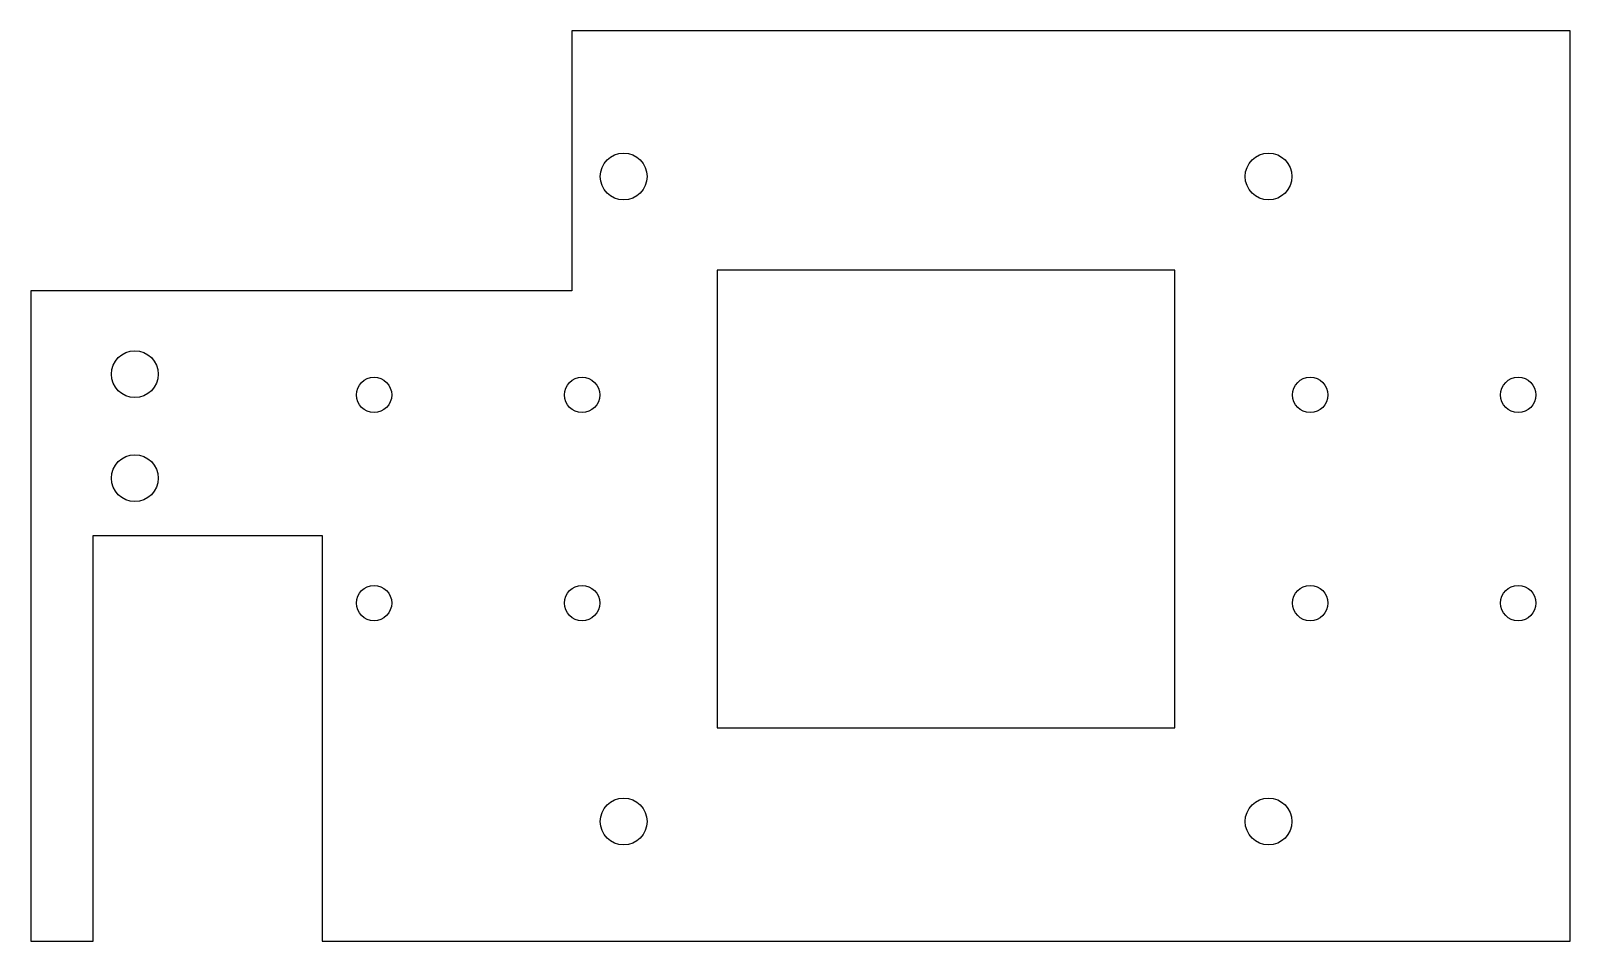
# Model space of a CAD drawing. Header units: millimetres. Extents: x -88 to 60, y 52 to 140.
import ezdxf

# ---------------------------------------------------------------- set-up
doc = ezdxf.new("R2010")
doc.units = ezdxf.units.MM
doc.layers.add('CUT', color=1, linetype='Continuous')

msp = doc.modelspace()

# ---------------------------------------------------------------- linework, layer by layer
at = {"layer": 'CUT'}
for points in [[(-88, 52.5), (-82, 52.5), (-82, 91.5), (-60, 91.5), (-60, 52.5), (60, 52.5), (60, 140), (-36, 140), (-36, 115), (-88, 115)], [(-22, 73), (22, 73), (22, 117), (-22, 117)]]:
    msp.add_lwpolyline(points, close=True, dxfattribs=at)
for centre, radius in [((-31, 126), 2.25), ((31, 126), 2.25), ((-78, 107), 2.25), ((-55, 105), 1.7), ((-35, 105), 1.7), ((35, 105), 1.7), ((55, 105), 1.7), ((-78, 97), 2.25), ((-55, 85), 1.7), ((-35, 85), 1.7), ((35, 85), 1.7), ((55, 85), 1.7), ((-31, 64), 2.25), ((31, 64), 2.25)]:
    msp.add_circle(centre, radius, dxfattribs=at)

doc.saveas('drawing.dxf')
